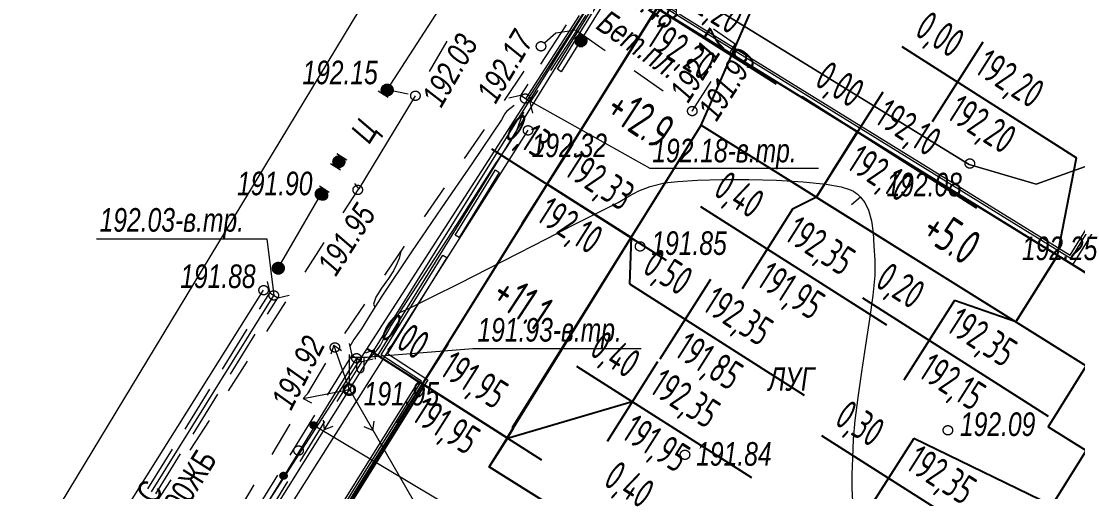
# Model space of a CAD drawing. Header units: millimetres. Extents: x -38151500 to -28914887, y -20564105 to -20349562.
# Drawn here: x -35209662 to -35164744, y -20495831 to -20475837 of the extents above; entities that cross this region are included whole.
import ezdxf
from ezdxf.xclip import XClip

# ---------------------------------------------------------------- set-up
doc = ezdxf.new("R2010")
doc.units = ezdxf.units.MM
doc.header["$MEASUREMENT"] = 0
doc.header["$XCLIPFRAME"] = 0
doc.linetypes.add('Новофедоровское_снт 28_07$0$l049', pattern=[3000, 2000, -1000])
doc.linetypes.add('Новофедоровское_снт 28_07$0$l189_2', pattern=[3000, 1500, -1500])
for name, color, linetype, lineweight in [('Новый_0-Тонкая_Ном._пера__7', 7, 'Continuous', 25), ('Новый_0_Ном._пера__7', 7, 'Continuous', 25), ('Новый_Defpoints_Ном._пера__7', 7, 'Continuous', 25), ('Новый_ГП-4 - План земляных масс_Ном._пера__250', 7, 'Continuous', 20), ('Новый_ГП_Ограждение_Ном._пера__152', 152, 'Continuous', 18), ('Новый_ГП_Сети_Водосток кровельный_Ном._пера__7', 7, 'Continuous', 25), ('Новый_ГП_Сетка_земля_Ном._пера__7', 7, 'Continuous', 25), ('Новый_ГТ4-Карт. отметки_Ном._пера__1', 1, 'Continuous', 40), ('Новый_ГТ4-Карт. отметки_Ном._пера__5', 5, 'Continuous', 13), ('Новый_ГТ4-Карт. отметки_Ном._пера__7', 7, 'Continuous', 25), ('Чертеж_2_Новофедоровское_снт 28_07$0$tp_Дороги_Ном._пера__253', 252, 'Continuous', 18), ('Чертеж_2_Новофедоровское_снт 28_07$0$tp_отметки_новые_Ном._пера__253', 252, 'Continuous', 18), ('Чертеж_2_Новофедоровское_снт 28_07$0$tp_растительность_Ном._пера__253', 252, 'Continuous', 18), ('Чертеж_2_Новофедоровское_снт 28_07$0$tp_трубы под дорогой_Ном._пера__253', 252, 'Continuous', 18), ('Чертеж_2_Новофедоровское_снт 28_07$0$U_ТЕКСТ_БЕЛЫЙ_Ном._пера__253', 252, 'Continuous', 18), ('Чертеж_2_Новый_ГП_Топография_Ном._пера__253', 252, 'Continuous', 18), ('Чертеж_2_Новый_Новофедоровское_снт 28_07$0$tp_Дороги_Ном._пера__253', 252, 'Continuous', 18), ('Чертеж_2_Новый_Новофедоровское_снт 28_07$0$tp_канавы_Ном._пера__253', 252, 'Continuous', 18), ('Чертеж_2_Новый_Новофедоровское_снт 28_07$0$tp_Контур растит_Ном._пера__253', 252, 'Continuous', 18), ('Чертеж_2_Новый_Новофедоровское_снт 28_07$0$tp_ЛЭП нн_Ном._пера__253', 252, 'Continuous', 18), ('Чертеж_2_Новый_Новофедоровское_снт 28_07$0$tp_ЛЭП нн_Ном._пера__7', 7, 'Continuous', 18), ('Чертеж_2_Новый_Новофедоровское_снт 28_07$0$tp_Ограждения ДЕР_Ном._пера__253', 252, 'Continuous', 18), ('Чертеж_2_Новый_Новофедоровское_снт 28_07$0$tp_Ограждения рабица_Ном._пера__253', 252, 'Continuous', 18), ('Чертеж_2_Новый_Новофедоровское_снт 28_07$0$tp_Ограждения_Ном._пера__253', 252, 'Continuous', 18), ('Чертеж_2_Новый_Новофедоровское_снт 28_07$0$tp_Ограждения_Ном._пера__7', 7, 'Continuous', 18), ('Чертеж_2_Новый_Новофедоровское_снт 28_07$0$tp_отметки_новые_Ном._пера__253', 252, 'Continuous', 18), ('Чертеж_2_Новый_Новофедоровское_снт 28_07$0$tp_отметки_новые_Ном._пера__7', 7, 'Continuous', 18), ('Чертеж_2_Новый_Новофедоровское_снт 28_07$0$tp_растительность полоса кустов_Ном._пера__253', 252, 'Continuous', 18), ('Чертеж_2_Новый_Новофедоровское_снт 28_07$0$tp_рельеф_Ном._пера__253', 252, 'Continuous', 18), ('Чертеж_2_Новый_Новофедоровское_снт 28_07$0$tp_трубы под дорогой_Ном._пера__253', 252, 'Continuous', 18), ('Чертеж_2_Новый_Новофедоровское_снт 28_07$0$U_Водосток_Ном._пера__253', 252, 'Continuous', 18), ('Чертеж_2_Новый_Новофедоровское_снт 28_07$0$U_Газопровод_Ном._пера__253', 252, 'Continuous', 18)]:
    doc.layers.add(name, color=color, linetype=linetype, lineweight=lineweight)
doc.styles.add('РЎР“Р•РќР•Р\xa0РР\xa0_РЎРўРР›Р¬_1', font='arial.ttf', dxfattribs={"width": 0.75})
doc.styles.add('РЎР“Р•РќР•Р\xa0РР\xa0_РЎРўРР›Р¬_3', font='arial.ttf', dxfattribs={"width": 0.749999})
doc.styles.add('РЎР“Р•РќР•Р\xa0РР\xa0_РЎРўРР›Р¬_6', font='', dxfattribs={"width": 0.8})
doc.styles.get('РЎР“Р•РќР•Р\xa0РР\xa0_РЎРўРР›Р¬_6').set_extended_font_data('GOST_type_A')
doc.linetypes.add('Новофедоровское_снт 28_07$0$lm334', pattern='A,0,[4,РіРµРЅРїРїР»Р°РЅ 2025_06_18 dima РІР°СЂРёР°РЅС‚ 21.Shx,S=79.365079,R=0,X=0,Y=0],-11000,0', length=11000)
doc.linetypes.add('Новофедоровское_снт 28_07$0$З ДЕРЕВ', pattern='A,0,[2,РіРµРЅРїРїР»Р°РЅ 2025_06_18 dima РІР°СЂРёР°РЅС‚ 21.Shx,S=19.84127,R=0,X=0,Y=0.2],-2500,0', length=2500)
doc.linetypes.add('Новофедоровское_снт 28_07$0$ЗАБОР_СЕТКА', pattern='A,0,[1,РіРµРЅРїРїР»Р°РЅ 2025_06_18 dima РІР°СЂРёР°РЅС‚ 21.Shx,S=39.68254,R=0,X=0,Y=2.77556e-17],-5000,0', length=5000)
doc.linetypes.add('Новофедоровское_снт 28_07$0$МЕЖА', pattern='A,0,[5,РіРµРЅРїРїР»Р°РЅ 2025_06_18 dima РІР°СЂРёР°РЅС‚ 21.Shx,S=46.746032,R=0,X=0,Y=6.93889e-18],-6500,0', length=6500)

# ---------------------------------------------------------------- blocks, each defined once
blk = doc.blocks.new('Чертеж_3_2', base_point=(2451089, -7296))
at = {"layer": 'Чертеж_2_Новый_ГП_Топография_Ном._пера__253', "color": 252, "linetype": 'Новофедоровское_снт 28_07$0$МЕЖА', "lineweight": 18, "flags": 128}
for points in [[(-35215434, -20524360), (-35215394, -20524296), (-35204907, -20507196), (-35178737, -20524004), (-35167176, -20507967), (-35157260, -20495163), (-35159014, -20487946), (-35161019, -20480799), (-35166512, -20482761), (-35169367, -20481924), (-35183638, -20473145), (-35173689, -20456936), (-35181298, -20452238), (-35222329, -20519982)], [(-35184464, -20473796), (-35165064, -20485776), (-35162594, -20481776), (-35158154, -20493826), (-35167884, -20507436), (-35167024, -20507996), (-35178384, -20523486), (-35178714, -20524026), (-35178984, -20523856), (-35203464, -20508276), (-35192784, -20491166), (-35194494, -20490046)]]:
    blk.add_lwpolyline(points, close=True, dxfattribs=at)
at = {"layer": 'Чертеж_2_Новый_Новофедоровское_снт 28_07$0$tp_Дороги_Ном._пера__253', "color": 252, "linetype": 'Новофедоровское_снт 28_07$0$l189_2', "lineweight": 18, "flags": 128}
for points in [[(-35181701, -20459263), (-35180868, -20459784), (-35187224, -20469086), (-35192906, -20479010), (-35194102, -20478759)], [(-35186064, -20476222), (-35186932, -20476352), (-35187561, -20476906), (-35196325, -20489694), (-35203142, -20501242), (-35202209, -20502487)], [(-35221443, -20524654), (-35220675, -20523174), (-35208816, -20503895), (-35195313, -20482967), (-35196085, -20481881)]]:
    blk.add_lwpolyline(points, dxfattribs=at)
blk.add_lwpolyline([(-35186064, -20476222), (-35181132, -20479657), (-35179309, -20476820), (-35184233, -20473390)], close=True, dxfattribs=at)
at = {"layer": 'Чертеж_2_Новый_Новофедоровское_снт 28_07$0$tp_Дороги_Ном._пера__253', "color": 252, "linetype": 'Continuous', "lineweight": 18, "flags": 128}
blk.add_lwpolyline([(-35192906, -20479010), (-35195313, -20482967)], dxfattribs=at)
at = {"layer": 'Чертеж_2_Новый_Новофедоровское_снт 28_07$0$tp_канавы_Ном._пера__253', "color": 252, "linetype": 'Continuous', "lineweight": 18, "flags": 128}
for points in [[(-35188710, -20479414), (-35189013, -20479668), (-35189083, -20479747), (-35189137, -20479840), (-35189239, -20480032), (-35190510, -20481904), (-35191790, -20483771), (-35193068, -20485640), (-35194332, -20487519), (-35194767, -20488209), (-35195188, -20488910), (-35195372, -20489159), (-35195514, -20489366), (-35195690, -20489664)], [(-35194569, -20489849), (-35194476, -20489726), (-35194391, -20489596), (-35194239, -20489323), (-35194096, -20489049), (-35193945, -20488790), (-35192471, -20486527), (-35191007, -20484259), (-35189502, -20481899), (-35189060, -20481256), (-35188844, -20480932), (-35188649, -20480594), (-35188578, -20480438), (-35188518, -20480279), (-35188401, -20479958), (-35188290, -20479685)], [(-35194943, -20490234), (-35194802, -20490115), (-35194708, -20490014), (-35194569, -20489849)]]:
    blk.add_lwpolyline(points, dxfattribs=at)
at = {"layer": 'Чертеж_2_Новый_Новофедоровское_снт 28_07$0$tp_Контур растит_Ном._пера__253', "color": 252, "linetype": 'Continuous', "lineweight": 18, "flags": 128}
blk.add_lwpolyline([(-35197226, -20493004), (-35191094, -20496651), (-35189877, -20497569), (-35189879, -20498493), (-35190292, -20499551)], dxfattribs=at)
at = {"layer": 'Чертеж_2_Новый_Новофедоровское_снт 28_07$0$tp_ЛЭП нн_Ном._пера__253', "color": 252, "linetype": 'Continuous', "lineweight": 18, "flags": 128}
for points in [[(-35217433, -20525995), (-35216322, -20524332), (-35195709, -20491490), (-35170672, -20451362), (-35169463, -20449768)], [(-35197673, -20491867), (-35195709, -20491490), (-35196371, -20489603)], [(-35196371, -20489603), (-35196493, -20489984)], [(-35196371, -20489603), (-35196038, -20489824)], [(-35194650, -20489793), (-35195024, -20489936)], [(-35194650, -20489793), (-35194614, -20490191)], [(-35197673, -20491867), (-35197405, -20491569)], [(-35197673, -20491867), (-35197314, -20492044)], [(-35195709, -20491490), (-35191420, -20498923)], [(-35196772, -20493184), (-35196807, -20492785)], [(-35196772, -20493184), (-35196398, -20493042)], [(-35194709, -20493222), (-35195078, -20493067)], [(-35194709, -20493222), (-35194659, -20492825)]]:
    blk.add_lwpolyline(points, dxfattribs=at)
at = {"layer": 'Чертеж_2_Новый_Новофедоровское_снт 28_07$0$tp_ЛЭП нн_Ном._пера__7', "color": 7, "linetype": 'Continuous', "lineweight": 18}
for p, q in [((-35195709, -20491240), (-35195709, -20489990)), ((-35195709, -20490115), (-35194959, -20490115)), ((-35195397, -20490606), (-35195397, -20490115)), ((-35195087, -20490606), (-35195087, -20490115))]:
    blk.add_line(p, q, dxfattribs=at)
for radius in [250, 50]:
    blk.add_circle((-35195709, -20491490), radius, dxfattribs=at)
blk.add_arc((-35195242, -20490606), 155, 180, 0, dxfattribs=at)
at = {"layer": 'Чертеж_2_Новый_Новофедоровское_снт 28_07$0$tp_Ограждения ДЕР_Ном._пера__253', "color": 252, "linetype": 'Новофедоровское_снт 28_07$0$З ДЕРЕВ', "lineweight": 18, "flags": 128}
for points in [[(-35194102, -20478759), (-35190305, -20472877)], [(-35166512, -20482761), (-35161019, -20480799), (-35159013, -20487948), (-35157260, -20495163), (-35167176, -20507967), (-35176934, -20521186), (-35177181, -20521528)], [(-35198732, -20486328), (-35197030, -20483395)], [(-35206267, -20498235), (-35199359, -20487269)]]:
    blk.add_lwpolyline(points, dxfattribs=at)
at = {"layer": 'Чертеж_2_Новый_Новофедоровское_снт 28_07$0$tp_Ограждения рабица_Ном._пера__253', "color": 252, "linetype": 'Новофедоровское_снт 28_07$0$ЗАБОР_СЕТКА', "lineweight": 18, "flags": 128}
for points in [[(-35183639, -20473147), (-35169367, -20481924), (-35166512, -20482761)], [(-35188118, -20480471), (-35201449, -20501499)]]:
    blk.add_lwpolyline(points, dxfattribs=at)
at = {"layer": 'Чертеж_2_Новый_Новофедоровское_снт 28_07$0$tp_Ограждения_Ном._пера__253', "color": 252, "linetype": 'Continuous', "lineweight": 18, "flags": 128}
for points in [[(-35194488, -20478804), (-35194065, -20479070)], [(-35196236, -20481465), (-35195813, -20481731)], [(-35196505, -20481885), (-35196082, -20482151)], [(-35196985, -20482834), (-35196562, -20483100)]]:
    blk.add_lwpolyline(points, dxfattribs=at)
at = {"layer": 'Чертеж_2_Новый_Новофедоровское_снт 28_07$0$tp_Ограждения_Ном._пера__7', "color": 7, "linetype": 'Continuous', "lineweight": 18}
for p, q in [((-35186110, -20476608), (-35185627, -20476608)), ((-35186099, -20476578), (-35185636, -20476578)), ((-35186085, -20476548), (-35185650, -20476548)), ((-35186066, -20476518), (-35185671, -20476518)), ((-35186039, -20476488), (-35185698, -20476488)), ((-35186000, -20476458), (-35185737, -20476458)), ((-35185929, -20476428), (-35185809, -20476428)), ((-35186117, -20476668), (-35185618, -20476668)), ((-35186116, -20476698), (-35185621, -20476698)), ((-35186115, -20476638), (-35185621, -20476638)), ((-35186111, -20476728), (-35185625, -20476728)), ((-35186101, -20476758), (-35185634, -20476758)), ((-35186087, -20476788), (-35185649, -20476788)), ((-35186069, -20476818), (-35185668, -20476818)), ((-35186043, -20476848), (-35185694, -20476848)), ((-35186006, -20476878), (-35185731, -20476878)), ((-35185942, -20476908), (-35185792, -20476908)), ((-35194351, -20478759), (-35193852, -20478759)), ((-35194350, -20478789), (-35193855, -20478789)), ((-35194349, -20478729), (-35193855, -20478729)), ((-35194345, -20478819), (-35193859, -20478819)), ((-35194344, -20478699), (-35193861, -20478699)), ((-35194335, -20478849), (-35193868, -20478849)), ((-35194333, -20478669), (-35193870, -20478669)), ((-35194319, -20478639), (-35193884, -20478639)), ((-35194300, -20478609), (-35193905, -20478609)), ((-35194273, -20478579), (-35193932, -20478579)), ((-35194234, -20478549), (-35193971, -20478549)), ((-35194163, -20478519), (-35194043, -20478519)), ((-35194321, -20478879), (-35193883, -20478879)), ((-35194303, -20478909), (-35193902, -20478909)), ((-35194277, -20478939), (-35193928, -20478939)), ((-35194240, -20478969), (-35193965, -20478969)), ((-35194176, -20478999), (-35194026, -20478999)), ((-35196405, -20481808), (-35195906, -20481808)), ((-35196404, -20481838), (-35195909, -20481838)), ((-35196403, -20481778), (-35195909, -20481778)), ((-35196399, -20481868), (-35195913, -20481868)), ((-35196398, -20481748), (-35195915, -20481748)), ((-35196389, -20481898), (-35195922, -20481898)), ((-35196387, -20481718), (-35195924, -20481718)), ((-35196375, -20481928), (-35195937, -20481928)), ((-35196373, -20481688), (-35195938, -20481688)), ((-35196357, -20481958), (-35195956, -20481958)), ((-35196354, -20481658), (-35195959, -20481658)), ((-35196331, -20481988), (-35195982, -20481988)), ((-35196327, -20481628), (-35195986, -20481628)), ((-35196288, -20481598), (-35196025, -20481598)), ((-35196217, -20481568), (-35196097, -20481568)), ((-35196294, -20482018), (-35196019, -20482018)), ((-35196230, -20482048), (-35196080, -20482048)), ((-35197154, -20483177), (-35196655, -20483177)), ((-35197153, -20483207), (-35196658, -20483207)), ((-35197152, -20483147), (-35196658, -20483147)), ((-35197148, -20483237), (-35196662, -20483237)), ((-35197147, -20483117), (-35196664, -20483117)), ((-35197138, -20483267), (-35196671, -20483267)), ((-35197136, -20483087), (-35196673, -20483087)), ((-35197124, -20483297), (-35196686, -20483297)), ((-35197122, -20483057), (-35196687, -20483057)), ((-35197106, -20483327), (-35196705, -20483327)), ((-35197103, -20483027), (-35196708, -20483027)), ((-35197080, -20483357), (-35196731, -20483357)), ((-35197076, -20482997), (-35196735, -20482997)), ((-35197037, -20482967), (-35196774, -20482967)), ((-35196966, -20482937), (-35196846, -20482937)), ((-35197043, -20483387), (-35196768, -20483387)), ((-35196979, -20483417), (-35196829, -20483417)), ((-35198981, -20486328), (-35198482, -20486328)), ((-35198980, -20486358), (-35198485, -20486358)), ((-35198979, -20486298), (-35198485, -20486298)), ((-35198975, -20486388), (-35198489, -20486388)), ((-35198974, -20486268), (-35198491, -20486268)), ((-35198965, -20486418), (-35198498, -20486418)), ((-35198963, -20486238), (-35198500, -20486238)), ((-35198951, -20486448), (-35198513, -20486448)), ((-35198949, -20486208), (-35198514, -20486208)), ((-35198933, -20486478), (-35198532, -20486478)), ((-35198930, -20486178), (-35198535, -20486178)), ((-35198903, -20486148), (-35198562, -20486148)), ((-35198864, -20486118), (-35198601, -20486118)), ((-35198793, -20486088), (-35198673, -20486088)), ((-35198907, -20486508), (-35198558, -20486508)), ((-35198870, -20486538), (-35198595, -20486538)), ((-35198806, -20486568), (-35198656, -20486568))]:
    blk.add_line(p, q, dxfattribs=at)
for centre in [(-35185868, -20476670), (-35194102, -20478761), (-35196156, -20481810), (-35196905, -20483179), (-35198732, -20486330)]:
    blk.add_circle(centre, 250, dxfattribs=at)
at = {"layer": 'Чертеж_2_Новый_Новофедоровское_снт 28_07$0$tp_отметки_новые_Ном._пера__253', "color": 252, "linetype": 'Continuous', "lineweight": 18, "flags": 128}
for points in [[(-35175768, -20482096), (-35182928, -20482096), (-35188234, -20479126)], [(-35206465, -20485088), (-35199224, -20485088), (-35198924, -20487486)], [(-35183307, -20489754), (-35190467, -20489754), (-35195397, -20490156)]]:
    blk.add_lwpolyline(points, dxfattribs=at)
at = {"layer": 'Чертеж_2_Новый_Новофедоровское_снт 28_07$0$tp_отметки_новые_Ном._пера__7', "color": 7, "linetype": 'Continuous', "lineweight": 18}
for centre in [(-35187564, -20476906), (-35194144, -20478796), (-35192904, -20479006), (-35188234, -20479126), (-35181134, -20479656), (-35188114, -20480476), (-35169334, -20481886), (-35195354, -20483006), (-35196834, -20483246), (-35183354, -20485406), (-35199354, -20487266), (-35198924, -20487486), (-35196324, -20489696), (-35195404, -20490156), (-35195714, -20491486), (-35170267, -20493216), (-35181444, -20494256)]:
    blk.add_circle(centre, 200, dxfattribs=at)
at = {"layer": 'Чертеж_2_Новый_Новофедоровское_снт 28_07$0$tp_растительность полоса кустов_Ном._пера__253', "color": 252, "linetype": 'Continuous', "lineweight": 18, "flags": 128}
for points in [[(-35197303, -20492876), (-35197375, -20492997)], [(-35197257, -20492857), (-35197370, -20493045)], [(-35197220, -20492854), (-35197355, -20493079)], [(-35197188, -20492859), (-35197336, -20493106)], [(-35197160, -20492870), (-35197313, -20493125)], [(-35197134, -20492886), (-35197287, -20493140)], [(-35197112, -20492907), (-35197258, -20493150)], [(-35197093, -20492934), (-35197225, -20493154)], [(-35197080, -20492970), (-35197186, -20493148)], [(-35197077, -20493024), (-35197137, -20493125)], [(-35198587, -20495021), (-35198659, -20495142)], [(-35198541, -20495003), (-35198653, -20495191)], [(-35198504, -20494999), (-35198639, -20495225)], [(-35198472, -20495004), (-35198619, -20495251)], [(-35198443, -20495015), (-35198596, -20495271)], [(-35198418, -20495031), (-35198570, -20495286)], [(-35198395, -20495052), (-35198541, -20495296)], [(-35198377, -20495080), (-35198508, -20495299)], [(-35198363, -20495115), (-35198470, -20495293)], [(-35198361, -20495170), (-35198421, -20495270)]]:
    blk.add_lwpolyline(points, dxfattribs=at)
at = {"layer": 'Чертеж_2_Новый_Новофедоровское_снт 28_07$0$tp_растительность полоса кустов_Ном._пера__253', "color": 252, "linetype": 'Continuous', "lineweight": 18}
for centre, radius in [((-35197226, -20493004), 150), ((-35197868, -20494076), 200), ((-35198509, -20495149), 150)]:
    blk.add_circle(centre, radius, dxfattribs=at)
at = {"layer": 'Чертеж_2_Новый_Новофедоровское_снт 28_07$0$tp_рельеф_Ном._пера__253', "color": 252, "linetype": 'Continuous', "lineweight": 18, "flags": 128}
for points in [[(-35193567, -20488209), (-35193132, -20488009), (-35192187, -20487547), (-35191046, -20486975), (-35189796, -20486339), (-35188521, -20485687), (-35187305, -20485063), (-35186236, -20484515), (-35185396, -20484090), (-35184873, -20483832), (-35184289, -20483535), (-35183829, -20483273), (-35183404, -20483048), (-35182928, -20482861), (-35182313, -20482710), (-35181751, -20482644), (-35180910, -20482595), (-35179875, -20482567), (-35178727, -20482564), (-35177550, -20482593), (-35176427, -20482657), (-35175441, -20482762), (-35174806, -20482877), (-35174448, -20482984), (-35174275, -20483066), (-35174210, -20483110), (-35174128, -20483179), (-35173982, -20483320), (-35173805, -20483546), (-35173636, -20483872), (-35173509, -20484323), (-35173445, -20484826), (-35173410, -20485387), (-35173370, -20486009), (-35173377, -20486636), (-35173460, -20487489), (-35173597, -20488502), (-35173765, -20489606), (-35173941, -20490735), (-35174103, -20491820), (-35174227, -20492794), (-35174291, -20493590), (-35174325, -20494405), (-35174352, -20495075), (-35174356, -20495669), (-35174325, -20496259)], [(-35173982, -20483320), (-35174372, -20483633)], [(-35193521, -20485602), (-35193521, -20485603), (-35193587, -20485913), (-35193688, -20486152), (-35193835, -20486443), (-35194045, -20486775), (-35194337, -20487176), (-35194589, -20487563), (-35194682, -20487852), (-35194629, -20487985)]]:
    blk.add_lwpolyline(points, dxfattribs=at)
at = {"layer": 'Чертеж_2_Новый_Новофедоровское_снт 28_07$0$tp_трубы под дорогой_Ном._пера__253', "color": 252, "linetype": 'Новофедоровское_снт 28_07$0$l049', "lineweight": 18, "flags": 128}
for points in [[(-35183236, -20470952), (-35188440, -20478996)], [(-35182814, -20471220), (-35188018, -20479264)], [(-35209037, -20503349), (-35199094, -20487379)], [(-35208697, -20503561), (-35198754, -20487591)], [(-35195609, -20490021), (-35209443, -20512414)], [(-35195187, -20490289), (-35209020, -20512682)]]:
    blk.add_lwpolyline(points, dxfattribs=at)
at = {"layer": 'Чертеж_2_Новый_Новофедоровское_снт 28_07$0$tp_трубы под дорогой_Ном._пера__253', "color": 252, "linetype": 'Continuous', "lineweight": 18, "flags": 128}
for points in [[(-35187908, -20479752), (-35188018, -20479264), (-35188440, -20478996), (-35188928, -20479105)], [(-35199203, -20486891), (-35199094, -20487379), (-35198754, -20487591), (-35198266, -20487481)], [(-35195719, -20489534), (-35195609, -20490021), (-35195187, -20490289), (-35194699, -20490180)]]:
    blk.add_lwpolyline(points, dxfattribs=at)
at = {"layer": 'Чертеж_2_Новый_Новофедоровское_снт 28_07$0$U_Водосток_Ном._пера__253', "color": 252, "linetype": 'Continuous', "lineweight": 18, "flags": 128}
for points in [[(-35185942, -20475594), (-35188229, -20479130)], [(-35204117, -20495826), (-35198924, -20487485)], [(-35195400, -20490158), (-35201973, -20500798)]]:
    blk.add_lwpolyline(points, dxfattribs=at)
at = {"layer": 'Чертеж_2_Новый_Новофедоровское_снт 28_07$0$U_Газопровод_Ном._пера__253', "color": 252, "linetype": 'Новофедоровское_снт 28_07$0$lm334', "lineweight": 18, "flags": 128}
blk.add_lwpolyline([(-35216752, -20523523), (-35194304, -20488740), (-35173753, -20456897), (-35165636, -20444319), (-35165917, -20444465), (-35163587, -20443258), (-35158356, -20444879)], dxfattribs=at)
at = {"layer": 'Чертеж_2_Новофедоровское_снт 28_07$0$tp_Дороги_Ном._пера__253', "color": 252, "linetype": 'Continuous', "lineweight": 18, "char_height": 1000, "attachment_point": 7, "style": 'РЎР“Р•РќР•Р\xa0РР\xa0_РЎРўРР›Р¬_1'}
for s, insert, rotation in [('\\A1;{\\pql;\\fArial|b0|i1|c204|p0;\\W0.750000;Бет.пл.}', (-35185282, -20476141), 325.1439), ('\\A1;{\\pql;\\fArial|b0|i1|c204|p0;\\W0.750000;Ц}', (-35194617, -20481252), 57.3407)]:
    blk.add_mtext(s, dxfattribs=dict(at, insert=insert, rotation=rotation))
at = {"layer": 'Чертеж_2_Новофедоровское_снт 28_07$0$tp_отметки_новые_Ном._пера__253', "color": 252, "linetype": 'Continuous', "lineweight": 18, "char_height": 1000, "attachment_point": 7, "style": 'РЎР“Р•РќР•Р\xa0РР\xa0_РЎРўРР›Р¬_1'}
for s, insert, rotation in [('\\A1;{\\pql;\\fArial|b0|i1|c204|p0;\\W0.750000;192.48}', (-35184842, -20474414), 325.1394), ('\\A1;{\\pql;\\fArial|b0|i1|c204|p0;\\W0.750000;192.17}', (-35189482, -20479398), 59), ('\\A1;{\\pql;\\fArial|b0|i1|c204|p0;\\W0.750000;192.17}', (-35181298, -20479365), 57.276), ('\\A1;{\\pql;\\fArial|b0|i1|c204|p0;\\W0.750000;192.03}', (-35191794, -20479566), 60.2066), ('\\A1;{\\pql;\\fArial|b0|i1|c204|p0;\\W0.750000;191.99}', (-35180091, -20480147), 57.276), ('\\A1;{\\pql;\\fArial|b0|i1|c204|p0;\\W0.750000;191.95}', (-35196276, -20486731), 57.1691), ('\\A1;{\\pql;\\fArial|b0|i1|c204|p0;\\W0.750000;191.92}', (-35198175, -20492419), 62.5765)]:
    blk.add_mtext(s, dxfattribs=dict(at, insert=insert, rotation=rotation))
for s, insert in [('\\A1;{\\pql;\\fArial|b0|i1|c204|p0;\\W0.750000;192.15}', (-35197706, -20478530)), ('\\A1;{\\pql;\\fArial|b0|i1|c204|p0;\\W0.750000;192.32}', (-35187962, -20481627)), ('\\A1;{\\pql;\\fArial|b0|i1|c204|p0;\\W0.750000;192.18-в.тр.}', (-35182834, -20482136)), ('\\A1;{\\pql;\\fArial|b0|i1|c204|p0;\\W0.750000;191.90}', (-35200483, -20483246)), ('\\A1;{\\pql;\\fArial|b0|i1|c204|p0;\\W0.750000;192.08}', (-35172877, -20483293)), ('\\A1;{\\pql;\\fArial|b0|i1|c204|p0;\\W0.750000;192.03-в.тр.}', (-35206326, -20485081)), ('\\A1;{\\pql;\\fArial|b0|i1|c204|p0;\\W0.750000;191.85}', (-35182873, -20485779)), ('\\A1;{\\pql;\\fArial|b0|i1|c204|p0;\\W0.750000;192.25}', (-35167121, -20486003)), ('\\A1;{\\pql;\\fArial|b0|i1|c204|p0;\\W0.750000;191.88}', (-35202899, -20487188)), ('\\A1;{\\pql;\\fArial|b0|i1|c204|p0;\\W0.750000;191.93-в.тр.}', (-35190266, -20489750)), ('\\A1;{\\pql;\\fArial|b0|i1|c204|p0;\\W0.750000;191.95}', (-35195101, -20492177)), ('\\A1;{\\pql;\\fArial|b0|i1|c204|p0;\\W0.750000;192.09}', (-35169755, -20493472)), ('\\A1;{\\pql;\\fArial|b0|i1|c204|p0;\\W0.750000;191.84}', (-35180966, -20494734))]:
    blk.add_mtext(s, dxfattribs=dict(at, insert=insert))
at = {"layer": 'Чертеж_2_Новофедоровское_снт 28_07$0$tp_растительность_Ном._пера__253', "color": 252, "linetype": 'Continuous', "lineweight": 18, "insert": (-35177898, -20491551), "char_height": 1000, "attachment_point": 7, "style": 'РЎР“Р•РќР•Р\xa0РР\xa0_РЎРўРР›Р¬_1'}
blk.add_mtext('\\A1;{\\pql;\\fArial|b0|i1|c204|p0;\\W0.750000;ЛУГ}', dxfattribs=at)
at = {"layer": 'Чертеж_2_Новофедоровское_снт 28_07$0$tp_трубы под дорогой_Ном._пера__253', "color": 252, "linetype": 'Continuous', "lineweight": 18, "insert": (-35203748, -20498339), "char_height": 1000, "attachment_point": 7, "rotation": 57.6886, "style": 'РЎР“Р•РќР•Р\xa0РР\xa0_РЎРўРР›Р¬_3'}
blk.add_mtext('\\A1;{\\pql;\\fArial|b0|i0|c204|p0;\\W0.749999;d=400ЖБ}', dxfattribs=at)
at = {"layer": 'Чертеж_2_Новофедоровское_снт 28_07$0$U_ТЕКСТ_БЕЛЫЙ_Ном._пера__253', "color": 252, "linetype": 'Continuous', "lineweight": 18, "insert": (-35203978, -20496415), "char_height": 1000, "attachment_point": 7, "rotation": 57.6886, "style": 'РЎР“Р•РќР•Р\xa0РР\xa0_РЎРўРР›Р¬_3'}
blk.add_mtext('\\A1;{\\pql;\\fArial|b0|i0|c204|p0;\\W0.749999;С}', dxfattribs=at)

msp = doc.modelspace()

# ---------------------------------------------------------------- linework, layer by layer
at = {"layer": 'Новый_0-Тонкая_Ном._пера__7', "color": 7, "linetype": 'Continuous', "lineweight": 25}
for p, q in [((-35160204.64, -20489127.65), (-35182634.31, -20475283.37)), ((-35183738.03, -20485032.49), (-35187303.32, -20482763.4))]:
    msp.add_line(p, q, dxfattribs=at)
msp.add_lwpolyline([(-35171543.44, -20505522.66), (-35171585.79, -20505495.89), (-35172539.58, -20507022.26), (-35176457.65, -20504574.15), (-35175794.99, -20503514.3), (-35179085.82, -20501458.21), (-35179854.4, -20502688.26), (-35185909.25, -20498904.77), (-35185140.86, -20497674.6), (-35189761.53, -20494766.41), (-35188737.86, -20493127.55), (-35188780.11, -20493100.81), (-35180751.5, -20480253.43), (-35164384.66, -20490480.57), (-35166000.47, -20493066.42), (-35164390.97, -20494073.1)], close=True, dxfattribs=at)
at = {"layer": 'Новый_0_Ном._пера__7', "color": 7, "linetype": 'Continuous', "lineweight": 25}
for points in [[(-35180751.5, -20480253.43), (-35177873.36, -20473655.51)], [(-35165614.82, -20485788.33), (-35164796.18, -20481644.02)], [(-35175857.31, -20483311.65), (-35176869.8, -20483826.93)], [(-35183738.03, -20485032.49), (-35183799.8, -20486996.28)], [(-35167376.83, -20488610.85), (-35169991.88, -20487708.78)], [(-35188985.15, -20493546.52), (-35183681.93, -20491999.77)], [(-35165853.76, -20496414.72), (-35171721.2, -20493557.76)]]:
    msp.add_lwpolyline(points, dxfattribs=at)
at = {"layer": 'Новый_Defpoints_Ном._пера__7', "color": 7, "linetype": 'Continuous', "lineweight": 25}
for points in [[(-35182629.25, -20475286.5), (-35187303.32, -20482763.4), (-35183738.35, -20485032.99), (-35180751.5, -20480253.43), (-35175857.31, -20483311.65), (-35174114.21, -20480542.24)], [(-35174108.27, -20480546.02), (-35175861.42, -20483309.09), (-35167376.84, -20488610.85), (-35165614.82, -20485788.33)], [(-35187303.32, -20482763.4), (-35192598.61, -20491246.78), (-35188995.46, -20493539.96), (-35183738.03, -20485032.49)], [(-35160204.64, -20489127.65), (-35165614.97, -20485788.23), (-35167376.83, -20488610.85), (-35164384.66, -20490480.57), (-35166000.04, -20493065.73), (-35164389.98, -20494071.52), (-35165853.76, -20496414.72), (-35162087.23, -20498811.88), (-35158476.94, -20493788.97)], [(-35185686.08, -20499044.17), (-35189456.87, -20505099.79), (-35197809.53, -20499783.84), (-35192514.24, -20491300.47), (-35188985.15, -20493546.52), (-35189761.53, -20494766.41), (-35185140.86, -20497674.6), (-35185909.47, -20498904.64)]]:
    msp.add_lwpolyline(points, close=True, dxfattribs=at)
at = {"layer": 'Новый_ГП_Ограждение_Ном._пера__152', "color": 152, "linetype": 'Continuous', "lineweight": 18}
for points in [[(-35202261.47, -20506916.11), (-35203051.87, -20508182.38), (-35178811.31, -20523609.99), (-35178633.22, -20523318.57), (-35167453.3, -20508074.13), (-35168310.1, -20507516.22), (-35158490.23, -20493780.51), (-35162662.3, -20482457.67), (-35164966.19, -20486188.68), (-35184366.14, -20474208.71), (-35186700.34, -20477990.43), (-35186869.54, -20477883.78), (-35184431.26, -20473933.43), (-35165031.28, -20485913.42), (-35162616.65, -20482003.09), (-35158265.96, -20493810.7), (-35168025.92, -20507462.6), (-35167166.99, -20508021.91), (-35178466.96, -20523430.06), (-35178746.86, -20523888.08), (-35203326.51, -20508244.66), (-35202431.08, -20506810.13), (-35202261.6, -20506916.03)], [(-35200937.73, -20504795.4), (-35201107.39, -20504689.5), (-35192647.19, -20491135.75), (-35194357.6, -20490015.48), (-35191740.9, -20485776.07), (-35191571.25, -20485881.99), (-35194085.15, -20489954.85), (-35192373.91, -20491075.66), (-35200937.79, -20504795.49)]]:
    msp.add_lwpolyline(points, dxfattribs=at)
msp.add_lwpolyline([(-35191216.38, -20484925.73), (-35189504.86, -20482153.37), (-35189335.69, -20482260.07), (-35191046.57, -20485031.94)], close=True, dxfattribs=at)
at = {"layer": 'Новый_ГП_Сети_Водосток кровельный_Ном._пера__7', "color": 7, "linetype": 'Continuous', "lineweight": 25}
msp.add_line((-35188995.46, -20493539.96), (-35192524.7, -20491293.82), dxfattribs=at)
at = {"layer": 'Новый_ГП_Сетка_земля_Ном._пера__7', "color": 7, "linetype": 'Continuous', "lineweight": 25}
for p, q in [((-35223165.34, -20540216.51), (-35182634.31, -20475283.37)), ((-35175857.31, -20483311.65), (-35174124.64, -20480535.8)), ((-35167376.83, -20488610.85), (-35165614.97, -20485788.23)), ((-35188995.46, -20493539.96), (-35192598.61, -20491246.78))]:
    msp.add_line(p, q, dxfattribs=at)
at = {"layer": 'Новый_ГТ4-Карт. отметки_Ном._пера__7', "color": 7, "linetype": 'Continuous', "lineweight": 25, "flags": 128}
for points in [[(-35185001.44, -20473776.85), (-35177572.55, -20478504.88)], [(-35181560.51, -20473596.09), (-35183708.19, -20476970.63)], [(-35172225.07, -20476915.99), (-35164796.18, -20481644.02)], [(-35168784.14, -20476735.23), (-35170931.82, -20480109.76)], [(-35173040.51, -20478854.88), (-35175188.19, -20482229.41)], [(-35176481.45, -20479035.64), (-35169052.55, -20483763.67)], [(-35186229.48, -20481076.14), (-35188377.16, -20484450.67)], [(-35189670.41, -20481256.9), (-35182241.52, -20485984.93)], [(-35180782.7, -20483707.32), (-35172881.84, -20488735.72)], [(-35176869.8, -20483826.93), (-35179017.49, -20487201.47)], [(-35180358.87, -20486815.52), (-35182506.55, -20490190.05)], [(-35183799.8, -20486996.28), (-35176370.91, -20491724.31)], [(-35173904.78, -20487589.17), (-35166003.92, -20492617.57)], [(-35169991.88, -20487708.78), (-35172139.56, -20491083.31)], [(-35191524.77, -20489559.51), (-35193672.45, -20492934.04)], [(-35194965.7, -20489740.27), (-35187536.81, -20494468.3)], [(-35186049.02, -20490493.26), (-35178620.13, -20495221.29)], [(-35182608.09, -20490312.5), (-35184755.77, -20493687.03)], [(-35175634.1, -20493438.14), (-35167733.24, -20498466.54)], [(-35171721.2, -20493557.76), (-35173868.88, -20496932.29)]]:
    msp.add_lwpolyline(points, dxfattribs=at)

# ---------------------------------------------------------------- block references
at = {"color": 252, "linetype": 'Continuous', "lineweight": 40}
ref = msp.add_blockref('Чертеж_3_2', (2451089, -7295.8), dxfattribs=at)
XClip(ref).set_block_clipping_path([(-35249940.5999063328, -20426134.180716671), (-35249940.5999063328, -20517391.6082299612), (-35227427.1859642267, -20517391.6082299612), (-35222034.0482798964, -20528511.4797440507), (-35136668.1846501827, -20528511.4797440507), (-35136668.1846501827, -20426017.5390227698)])

# ---------------------------------------------------------------- texts
at = {"layer": 'Новый_ГП-4 - План земляных масс_Ном._пера__250', "color": 7, "linetype": 'Continuous', "lineweight": 20, "char_height": 1500, "attachment_point": 5, "rotation": 326.555728, "style": 'РЎР“Р•РќР•Р\xa0РР\xa0_РЎРўРР›Р¬_6'}
for s, insert in [('\\A1;{\\pqc;\\fGOST_type_A|b0|i0|c0|p0;\\W0.800000;+12.9}', (-35183330.27, -20479963.07)), ('\\A1;{\\pqc;\\fGOST_type_A|b0|i0|c0|p0;\\W0.800000;+5.0}', (-35170103.08, -20484983.66)), ('\\A1;{\\pqc;\\fGOST_type_A|b0|i0|c0|p0;\\W0.800000;+11.1}', (-35188349.42, -20487748.62))]:
    msp.add_mtext(s, dxfattribs=dict(at, insert=insert))
at = {"layer": 'Новый_ГТ4-Карт. отметки_Ном._пера__1', "color": 1, "linetype": 'Continuous', "lineweight": 40, "char_height": 1250, "attachment_point": 7, "rotation": 327.525779, "style": 'РЎР“Р•РќР•Р\xa0РР\xa0_РЎРўРР›Р¬_6'}
for s, insert in [('\\A1;{\\pql;\\fGOST_type_A|b0|i0|c0|p0;\\W0.800000;192,20}', (-35182121.74, -20475115.4)), ('\\A1;{\\pql;\\fGOST_type_A|b0|i0|c0|p0;\\W0.800000;192,20}', (-35169345.37, -20478254.54)), ('\\A1;{\\pql;\\fGOST_type_A|b0|i0|c0|p0;\\W0.800000;192,10}', (-35173601.74, -20480374.19)), ('\\A1;{\\pql;\\fGOST_type_A|b0|i0|c0|p0;\\W0.800000;192,33}', (-35186790.71, -20482595.45)), ('\\A1;{\\pql;\\fGOST_type_A|b0|i0|c0|p0;\\W0.800000;192,35}', (-35177431.03, -20485346.24)), ('\\A1;{\\pql;\\fGOST_type_A|b0|i0|c0|p0;\\W0.800000;192,35}', (-35180920.1, -20488334.83)), ('\\A1;{\\pql;\\fGOST_type_A|b0|i0|c0|p0;\\W0.800000;192,35}', (-35170553.11, -20489228.09)), ('\\A1;{\\pql;\\fGOST_type_A|b0|i0|c0|p0;\\W0.800000;191,95}', (-35192085.99, -20491078.82)), ('\\A1;{\\pql;\\fGOST_type_A|b0|i0|c0|p0;\\W0.800000;192,35}', (-35183169.32, -20491831.81)), ('\\A1;{\\pql;\\fGOST_type_A|b0|i0|c0|p0;\\W0.800000;192,35}', (-35172282.43, -20495077.07))]:
    msp.add_mtext(s, dxfattribs=dict(at, insert=insert))
at = {"layer": 'Новый_ГТ4-Карт. отметки_Ном._пера__5', "color": 5, "linetype": 'Continuous', "lineweight": 13, "char_height": 1250, "attachment_point": 7, "rotation": 327.525779, "style": 'РЎР“Р•РќР•Р\xa0РР\xa0_РЎРўРР›Р¬_6'}
for s, insert in [('\\A1;{\\pql;\\fGOST_type_A|b0|i0|c0|p0;\\W0.800000;0,00}', (-35171900.4, -20476646.55)), ('\\A1;{\\pql;\\fGOST_type_A|b0|i0|c0|p0;\\W0.800000;0,00}', (-35176156.77, -20478766.2)), ('\\A1;{\\pql;\\fGOST_type_A|b0|i0|c0|p0;\\W0.800000;0,13}', (-35189345.74, -20480987.46)), ('\\A1;{\\pql;\\fGOST_type_A|b0|i0|c0|p0;\\W0.800000;0,40}', (-35180458.03, -20483437.88)), ('\\A1;{\\pql;\\fGOST_type_A|b0|i0|c0|p0;\\W0.800000;0,50}', (-35183475.13, -20486726.84)), ('\\A1;{\\pql;\\fGOST_type_A|b0|i0|c0|p0;\\W0.800000;0,20}', (-35173580.1, -20487319.73)), ('\\A1;{\\pql;\\fGOST_type_A|b0|i0|c0|p0;\\W0.800000;0,00}', (-35194641.03, -20489470.83)), ('\\A1;{\\pql;\\fGOST_type_A|b0|i0|c0|p0;\\W0.800000;0,40}', (-35185724.35, -20490223.82)), ('\\A1;{\\pql;\\fGOST_type_A|b0|i0|c0|p0;\\W0.800000;0,30}', (-35175309.42, -20493168.7)), ('\\A1;{\\pql;\\fGOST_type_A|b0|i0|c0|p0;\\W0.800000;0,40}', (-35185132.2, -20495751.68))]:
    msp.add_mtext(s, dxfattribs=dict(at, insert=insert))
at = {"layer": 'Новый_ГТ4-Карт. отметки_Ном._пера__7', "color": 7, "linetype": 'Continuous', "lineweight": 25, "char_height": 1250, "attachment_point": 7, "rotation": 327.525779, "style": 'РЎР“Р•РќР•Р\xa0РР\xa0_РЎРўРР›Р¬_6'}
for s, insert in [('\\A1;{\\pql;\\fGOST_type_A|b0|i0|c0|p0;\\W0.800000;192,20}', (-35183310.58, -20477054.34)), ('\\A1;{\\pql;\\fGOST_type_A|b0|i0|c0|p0;\\W0.800000;192,20}', (-35170534.21, -20480193.48)), ('\\A1;{\\pql;\\fGOST_type_A|b0|i0|c0|p0;\\W0.800000;192,10}', (-35174790.59, -20482313.13)), ('\\A1;{\\pql;\\fGOST_type_A|b0|i0|c0|p0;\\W0.800000;192,10}', (-35187979.55, -20484534.38)), ('\\A1;{\\pql;\\fGOST_type_A|b0|i0|c0|p0;\\W0.800000;191,95}', (-35178619.88, -20487285.18)), ('\\A1;{\\pql;\\fGOST_type_A|b0|i0|c0|p0;\\W0.800000;191,85}', (-35182108.94, -20490273.77)), ('\\A1;{\\pql;\\fGOST_type_A|b0|i0|c0|p0;\\W0.800000;192,15}', (-35171741.96, -20491167.03)), ('\\A1;{\\pql;\\fGOST_type_A|b0|i0|c0|p0;\\W0.800000;191,95}', (-35193274.84, -20493017.75)), ('\\A1;{\\pql;\\fGOST_type_A|b0|i0|c0|p0;\\W0.800000;191,95}', (-35184358.17, -20493770.74))]:
    msp.add_mtext(s, dxfattribs=dict(at, insert=insert))

doc.saveas('drawing.dxf')
